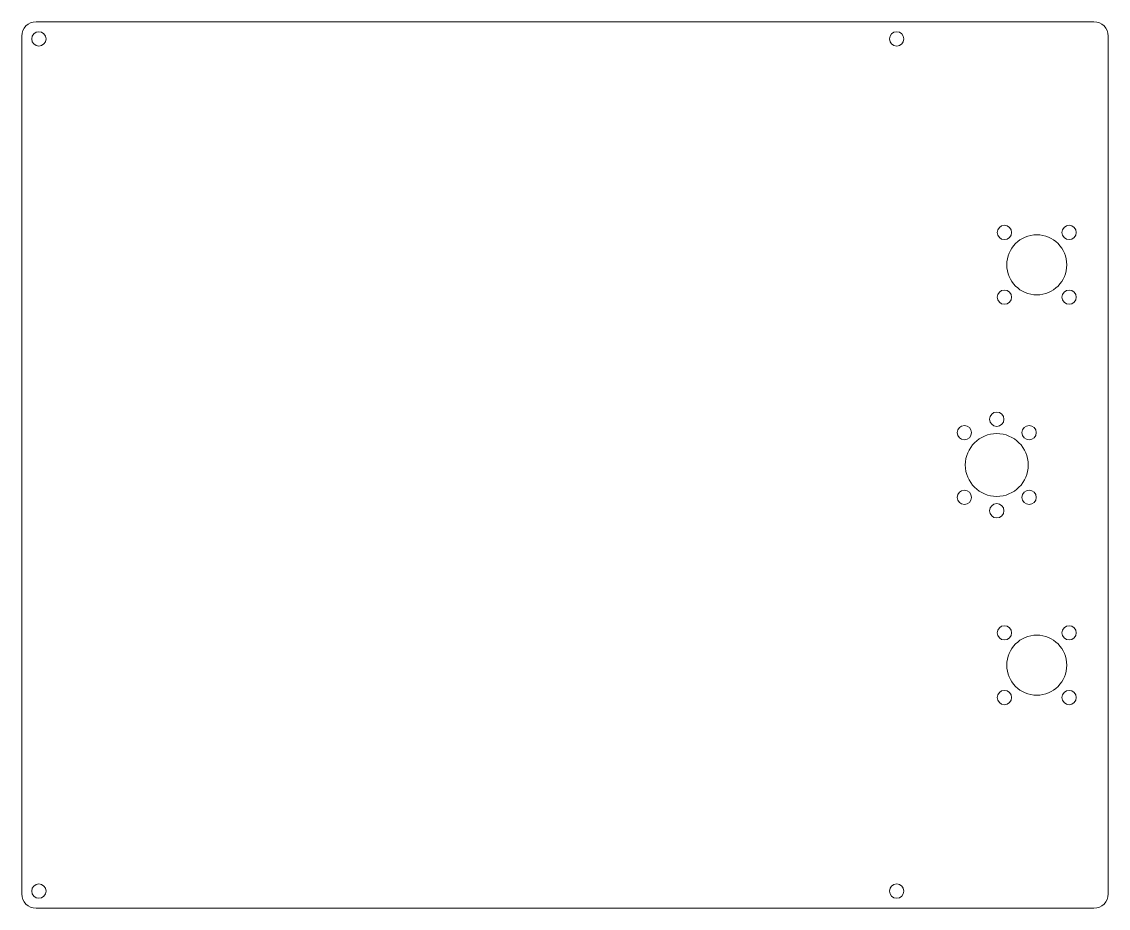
# Model space of a CAD drawing. Header units: millimetres. Extents: x -363 to 17, y -19 to 291.
import ezdxf

# ---------------------------------------------------------------- set-up
doc = ezdxf.new("R2010")
doc.units = ezdxf.units.MM

msp = doc.modelspace()

# ---------------------------------------------------------------- linework, layer by layer
at = {"color": 7, "linetype": 'Continuous', "lineweight": 15}
for p, q in [((-357.79, 290.94), (12.21, 290.94)), ((-362.79, -14.06), (-362.79, 285.94)), ((17.21, 285.94), (17.21, -14.06)), ((12.21, -19.06), (-357.79, -19.06))]:
    msp.add_line(p, q, dxfattribs=at)
for centre, radius in [((-356.79, 284.94), 2.5), ((-56.79, 284.94), 2.5), ((-19.1, 217.25), 2.5), ((3.53, 217.25), 2.5), ((-7.79, 205.94), 10.5), ((-19.1, 194.63), 2.5), ((3.53, 194.63), 2.5), ((-21.79, 151.94), 2.5), ((-33.1, 147.25), 2.5), ((-10.47, 147.25), 2.5), ((-21.79, 135.94), 11), ((-33.1, 124.63), 2.5), ((-10.47, 124.63), 2.5), ((-21.79, 119.94), 2.5), ((-19.1, 77.25), 2.5), ((-7.79, 65.94), 10.5), ((3.53, 77.25), 2.5), ((-19.1, 54.63), 2.5), ((3.53, 54.63), 2.5), ((-356.79, -13.06), 2.5), ((-56.79, -13.06), 2.5)]:
    msp.add_circle(centre, radius, dxfattribs=at)
for centre, start, end in [((-357.79, 285.94), 90, 180), ((12.21, 285.94), 0, 90), ((-357.79, -14.06), 180, 270), ((12.21, -14.06), 270, 0)]:
    msp.add_arc(centre, 5, start, end, dxfattribs=at)

doc.saveas('drawing.dxf')
